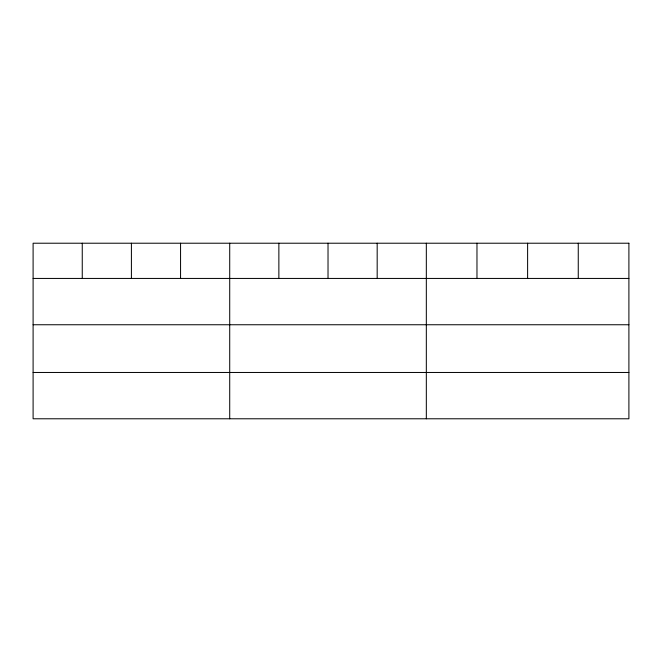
<?xml version="1.0" encoding="UTF-8"?>
<svg xmlns="http://www.w3.org/2000/svg" width="662" height="662" viewBox="0 0 662 662"><rect width="100%" height="100%" fill="white"/><g stroke="black" fill="none" stroke-linecap="round" stroke-linejoin="round"><path stroke-width="0.99" d="M33.1 278.437L628.9 278.437M33.1 324.752L628.9 324.752M33.1 372.466L628.9 372.466M578.257 243.219L578.257 278.437M527.614 243.219L527.614 278.437M476.971 243.219L476.971 278.437M426.328 243.219L426.328 418.781M377.175 243.219L377.175 278.437M328.021 243.219L328.021 278.437M278.868 243.219L278.868 278.437M229.714 243.219L229.714 418.781M180.56 243.219L180.56 278.437M131.407 243.219L131.407 278.437M82.254 243.219L82.254 278.437M628.9 243.219L33.1 243.219L33.1 418.781L628.9 418.781L628.9 243.219"/></g></svg>
